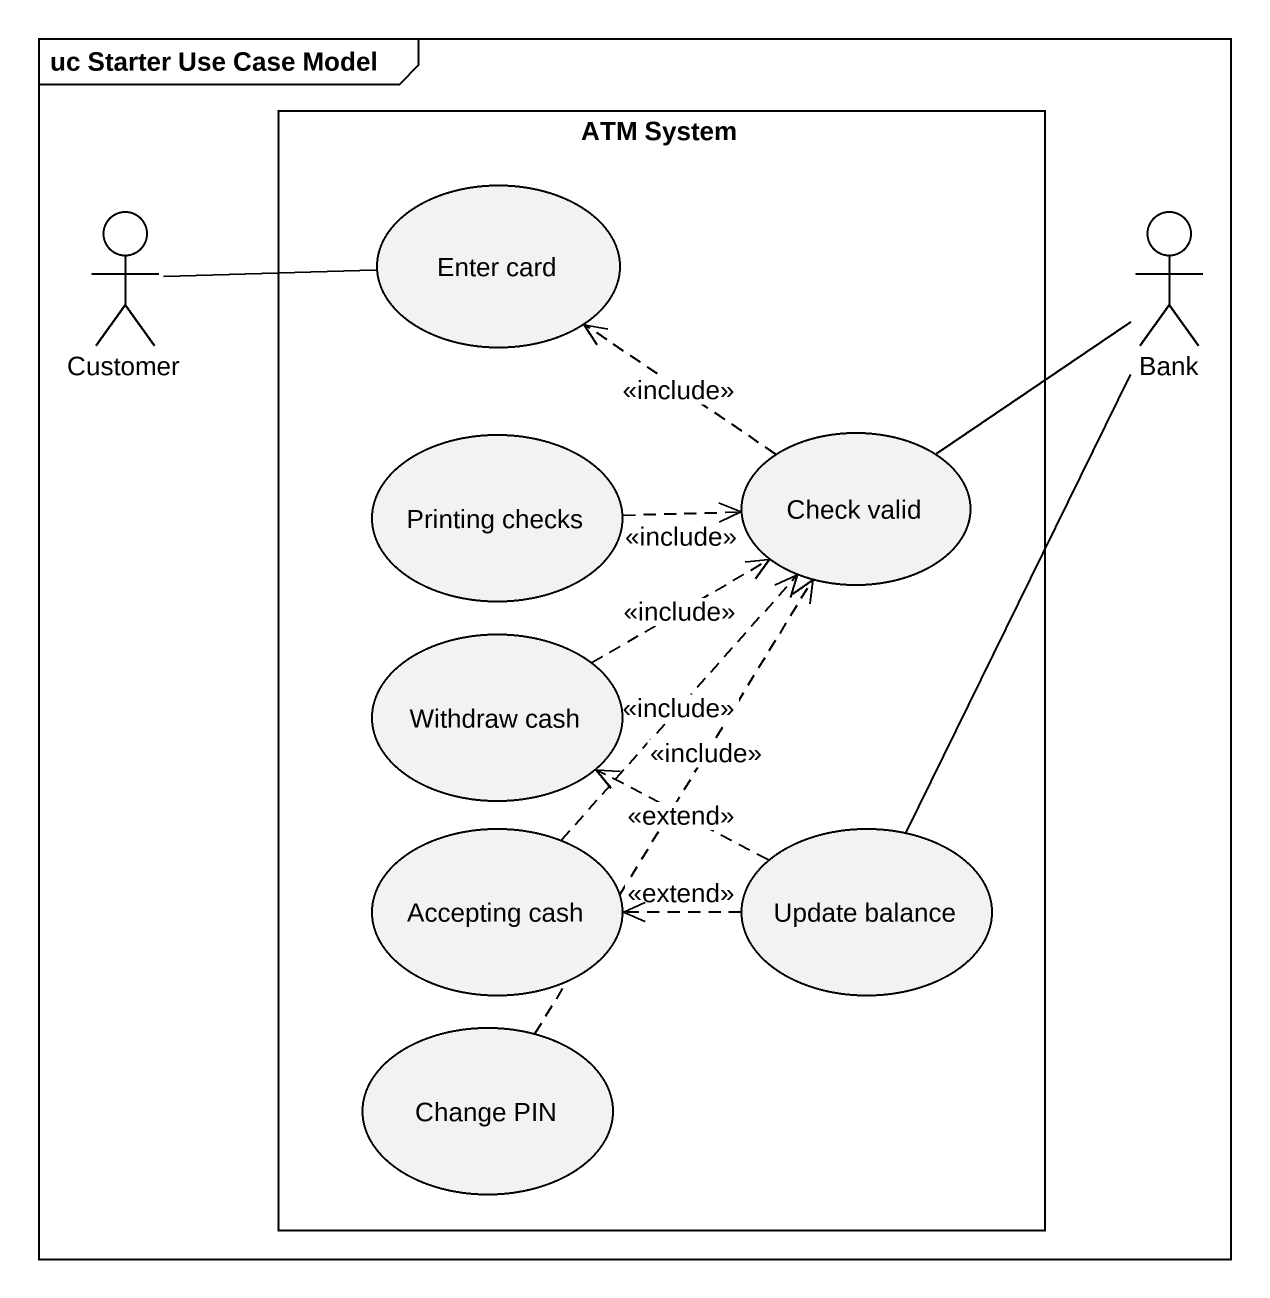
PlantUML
@startuml
mainframe uc Starter Use Case Model
rectangle "ATM System" as ATM_System {
  usecase "Enter card" as Enter_card
  usecase "Printing checks" as Printing_checks
  usecase "Check valid" as Check_valid
  usecase "Withdraw cash" as Withdraw_cash
  usecase "Accepting cash" as Accepting_cash
  usecase "Update balance" as Update_balance
  usecase "Change PIN" as Change_PIN
}
actor Customer
actor Bank
Customer -right- Enter_card
Bank -left- Check_valid
Printing_checks .right.> Check_valid : <<include>>
Check_valid .up.> Enter_card : <<include>>
Withdraw_cash .right.> Check_valid : <<include>>
Accepting_cash .up.> Check_valid : <<include>>
Update_balance -up- Bank
Update_balance .left.> Withdraw_cash : <<extend>>
Update_balance .left.> Accepting_cash : <<extend>>
Change_PIN .up.> Check_valid : <<include>>
@enduml
